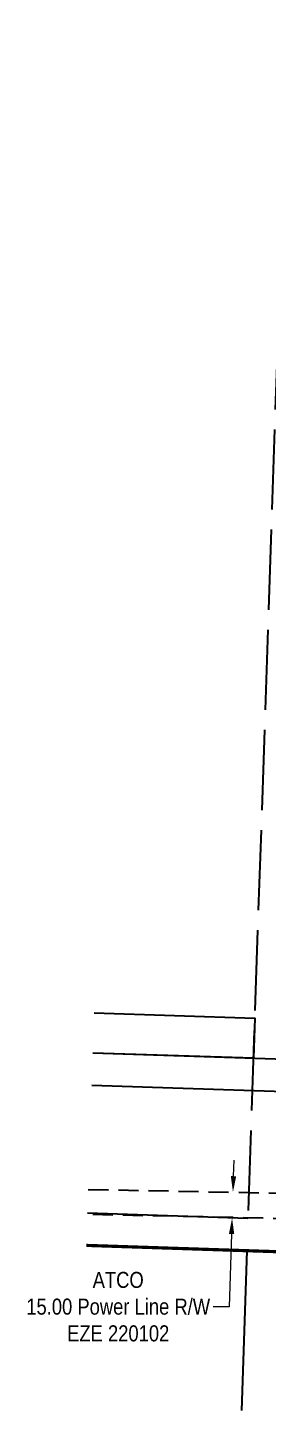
# Model space of a CAD drawing. Extents: x 347027 to 353466, y 6157949 to 6165050.
# Drawn here: x 350295 to 350444, y 6158288 to 6159151 of the extents above; entities that cross this region are included whole.
import ezdxf

# ---------------------------------------------------------------- set-up
doc = ezdxf.new("R2010")
doc.units = 0
doc.header["$LTSCALE"] = 5
doc.header["$PDSIZE"] = 20
for name, pattern in [('DASHDOT2', [5, 2.5, -1.25, 0, -1.25]), ('foc-ACCESSROAD', [3.75, 2.5, -1.25]), ('foc-UNSURVEYED', [12.5, 10, -2.5])]:
    doc.linetypes.add(name, pattern=pattern)
doc.layers.get('Defpoints').update_dxf_attribs({"color": 9})
for name, color, linetype in [('AS-WILDLIFE', 131, 'DASHDOT2'), ('F-AR', 190, 'foc-ACCESSROAD'), ('F-RW', 190, 'Continuous'), ('L-SEC', 7, 'Continuous'), ('L-USEC', 7, 'foc-UNSURVEYED')]:
    doc.layers.add(name, color=color, linetype=linetype)
doc.layers.add('F-EZE-T', color=190, linetype='Continuous', lineweight=9)
doc.styles.add('80CG', font='ARIALN.TTF', dxfattribs={"height": 10})
doc.dimstyles.new('Compass 5 000', dxfattribs={"dimscale": 5, "dimtxt": 9, "dimasz": 2, "dimexe": 0.2, "dimexo": 0.0625, "dimgap": 0.5, "dimtad": 0, "dimtih": 1, "dimtoh": 1, "dimzin": 0, "dimdsep": 46, "dimtxsty": '80CG', "dimcen": 0.1, "dimse1": 1, "dimse2": 1, "dimclrd": 256, "dimclrt": 256, "dimaunit": 1, "dimadec": 4, "dimazin": 0, "dimtfac": 0.06, "dimtofl": 0, "dimtmove": 0, "dimatfit": 1, "dimfxl": 0.2, "dimtolj": 1, "dimtzin": 0, "dimlwd": -1, "dimarcsym": 0})

# ---------------------------------------------------------------- blocks, each defined once
blk = doc.blocks.new('*D143')
at = {"layer": 'Defpoints', "color": 0, "transparency": 16777216}
for p in [(350422.96, 6158424.52), (350422.42, 6158408.43), (350422.51, 6158408.43)]:
    blk.add_point(p, dxfattribs=at)
at = {"layer": 'F-EZE-T', "transparency": 16777216}
for p, q in [((350423.38, 6158434.51), (350423.72, 6158444.5)), ((350422.18, 6158398.43), (350420.67, 6158353.07)), ((350420.67, 6158353.07), (350410.67, 6158353.07))]:
    blk.add_line(p, q, dxfattribs=at)
for points in [[(350421.72, 6158434.56), (350425.05, 6158434.45), (350423.05, 6158424.51)], [(350420.52, 6158398.49), (350423.85, 6158398.38), (350422.51, 6158408.43)]]:
    blk.add_solid(points, dxfattribs=at)
at = {"layer": 'F-EZE-T', "transparency": 16777216, "insert": (350351.53, 6158353.07), "char_height": 10, "attachment_point": 5, "style": '80CG'}
blk.add_mtext('\\A1;ATCO\\P15.00 Power Line R/W\\PEZE 220102', dxfattribs=at)

msp = doc.modelspace()

# ---------------------------------------------------------------- linework, layer by layer
at = {"layer": 'AS-WILDLIFE', "const_width": 2, "flags": 128}
msp.add_lwpolyline([(350331.695, 6158391.328), (352192.956, 6158329.748)], dxfattribs=at)
at = {"layer": 'F-AR', "flags": 128}
msp.add_lwpolyline([(350332.882, 6158426.239), (350464.115, 6158423.732), (350463.506, 6158407.854), (350332.35, 6158410.582)], dxfattribs=at)
at = {"layer": 'F-RW', "flags": 128}
msp.add_lwpolyline([(350336.624, 6158536.282), (350436.695, 6158532.988), (350435.851, 6158508.008), (350335.775, 6158511.303)], dxfattribs=at)
at = {"layer": 'F-RW'}
msp.add_lwpolyline([(350335.116, 6158491.318), (351763.246, 6158444.278), (351763.392, 6158464.28), (350335.775, 6158511.303)], dxfattribs=at)
at = {"layer": 'L-SEC'}
for p, q in [((350432.298, 6158408.103), (350332.378, 6158411.428)), ((350431.796, 6158388.02), (350331.695, 6158391.328)), ((350431.796, 6158388.002), (350428.423, 6158288.451)), ((350431.616, 6158388.026), (350431.796, 6158388.02))]:
    msp.add_line(p, q, dxfattribs=at)
at = {"layer": 'L-USEC'}
msp.add_line((350459.652, 6159212.524), (350432.298, 6158408.103), dxfattribs=at)

# ---------------------------------------------------------------- dimensions: what is measured, and where the dimension line sits
at = {"layer": 'F-EZE-T'}
dim = msp.add_linear_dim(base=(350422.515, 6158408.429), p1=(350422.96, 6158424.518), p2=(350422.425, 6158408.432), angle=268.094444, text='ATCO\\P15.00 Power Line R/W\\PEZE 220102', dimstyle='Compass 5 000', dxfattribs=at)
dim.commit()
dim.dimension.update_dxf_attribs({"geometry": '*D143', "text_midpoint": (350351.532, 6158353.065), "dimtype": 161})

doc.saveas('drawing.dxf')
